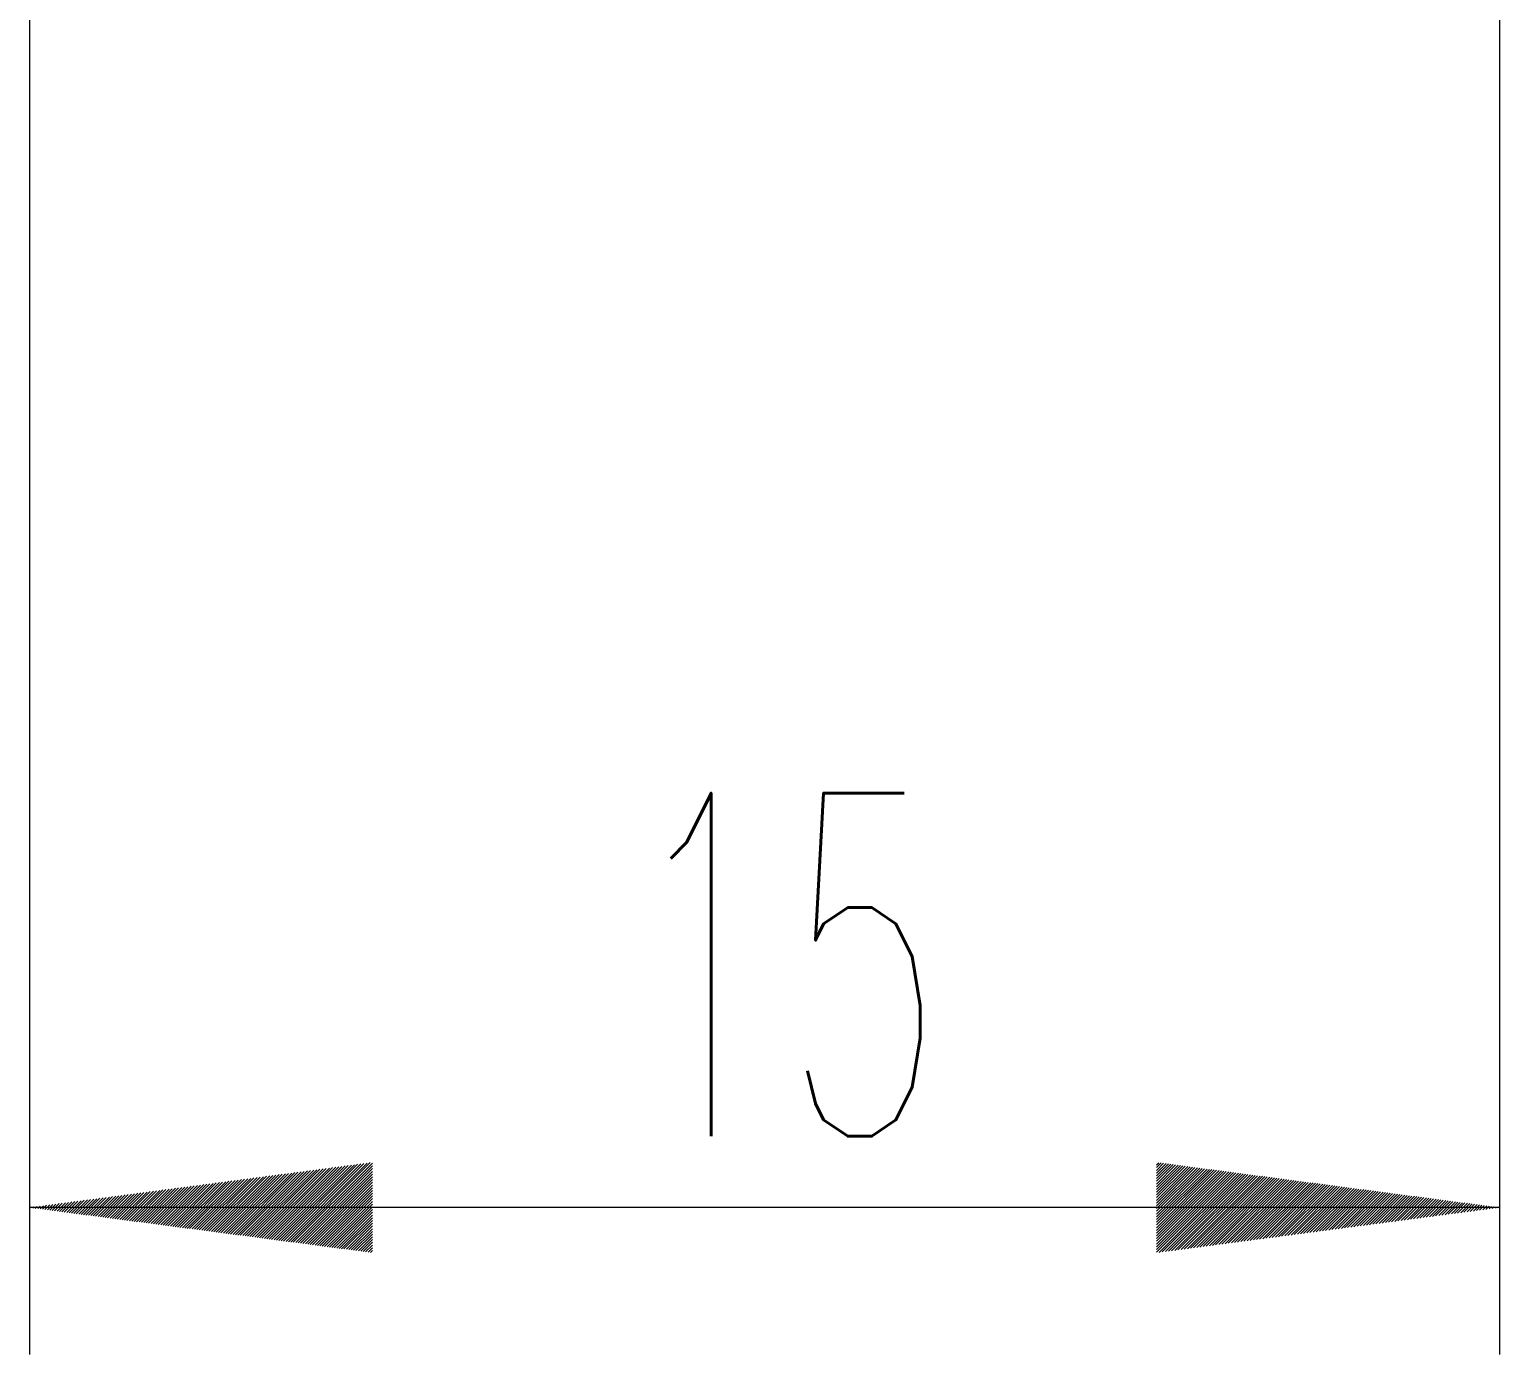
# Model space of a CAD drawing. Header units: millimetres. Extents: x 0 to 420, y 0 to 297.
# Drawn here: x 198.16 to 213.16, y 165.57 to 179.09 of the extents above; entities that cross this region are included whole.
import ezdxf

# ---------------------------------------------------------------- set-up
doc = ezdxf.new("R2010")
doc.units = ezdxf.units.MM
doc.layers.add('106', color=7, linetype='Continuous')
doc.styles.add('latin_extended', font='simplex.shx')

msp = doc.modelspace()

# ---------------------------------------------------------------- hatches: boundary and pattern name
at = {"layer": '106', "linetype": 'Continuous', "lineweight": 13}
h = msp.add_hatch(dxfattribs=at)
h.set_pattern_fill('ANSI31', scale=0.0062, style=0)
h.paths.add_polyline_path([(198.155, 167.072), (201.655, 167.533), (201.655, 166.611)], flags=0)
h = msp.add_hatch(dxfattribs=at)
h.set_pattern_fill('ANSI31', scale=0.0062, style=0)
h.paths.add_polyline_path([(213.155, 167.072), (209.655, 166.611), (209.655, 167.533)], flags=0)

# ---------------------------------------------------------------- linework, layer by layer
at = {"layer": '106', "color": 7, "linetype": 'Continuous', "lineweight": 13}
for p, q in [((198.155, 181.789), (198.155, 165.572)), ((213.155, 181.789), (213.155, 165.572)), ((213.155, 167.072), (198.155, 167.072))]:
    msp.add_line(p, q, dxfattribs=at)

# ---------------------------------------------------------------- texts
at = {"layer": '106', "color": 7, "linetype": 'Continuous', "lineweight": 18, "insert": (204.208, 167.8), "char_height": 3.5, "attachment_point": 7, "line_spacing_factor": 0.963855, "style": 'latin_extended'}
msp.add_mtext('\\W0.5468;15', dxfattribs=at)

doc.saveas('drawing.dxf')
